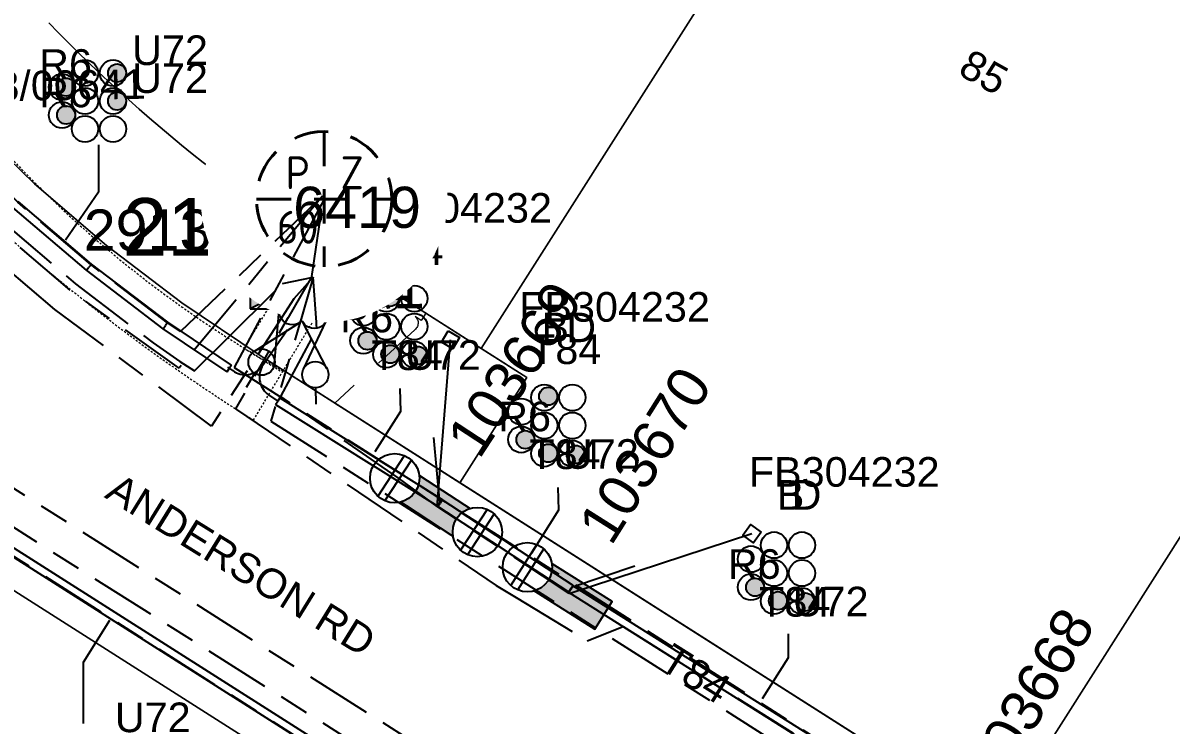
# Model space of a CAD drawing. Header units: metres. Extents: x 0 to 294317, y 0 to 6233398.
# Drawn here: x 293313.8 to 293383.6, y 6231729.7 to 6231772.4 of the extents above; entities that cross this region are included whole.
import ezdxf
from ezdxf.enums import TextEntityAlignment as Align

# ---------------------------------------------------------------- set-up
doc = ezdxf.new("R2010")
doc.units = ezdxf.units.M
for name, pattern in [('Cable Exist UG', [8.2, 4, -1.2, 1.8, -1.2]), ('Dash', [5, 3, -2]), ('HIDDEN', [0.375, 0.25, -0.125]), ('HIDDEN2', [0.1875, 0.125, -0.0625])]:
    doc.linetypes.add(name, pattern=pattern)
doc.layers.get('0').update_dxf_attribs({"color": 6})
for name, color, linetype in [('_User Miscellaneous2', 7, 'Continuous'), ('Duct_SP_EXT', 7, 'Continuous'), ('Equip_HV_EXT', 7, 'Continuous'), ('Equip_LV_EXT', 7, 'Continuous'), ('Equip_SL_EXT', 7, 'Continuous'), ('Mains_HV_EXT', 7, 'Continuous'), ('Mains_LV_EXT', 7, 'Continuous'), ('Mains_LV_SL_EXT', 7, 'Continuous'), ('Mains_SL_EXT', 7, 'Continuous'), ('Services_SP_EXT', 7, 'Continuous'), ('Sub_SP_EXT', 7, 'Continuous'), ('SupportsUG_SP_LV_EXT', 7, 'Continuous'), ('SupportsUG_SP_LV_SL_EXT', 7, 'Continuous'), ('Trench_SP_EXT', 7, 'Continuous')]:
    doc.layers.add(name, color=color, linetype=linetype)
for name, color, linetype, lineweight in [('Cadastre Easements_SP_EXT', 9, 'Continuous', 5), ('Cadastre Land Parcels_SP_EXT', 9, 'Continuous', 5), ('Cadastre Other Property_SP_EXT', 9, 'HIDDEN', 5), ('Cadastre Roads_SP_EXT', 9, 'Continuous', 5)]:
    doc.layers.add(name, color=color, linetype=linetype, lineweight=lineweight)
doc.styles.add('COLUMN_LABEL', font='arial.ttf')
doc.styles.add('iecARIAL', font='arial.ttf', dxfattribs={"height": 2})
doc.styles.add('IESYMBOL1', font='isocp.shx')
doc.styles.add('POLE_LABEL', font='arial.ttf')
doc.styles.add('SLCP_LABEL', font='arial.ttf', dxfattribs={"height": 3.5})
doc.styles.get("Standard").update_dxf_attribs({"font": 'arial.ttf'})
doc.styles.add('SWITCH_LABEL', font='arial.ttf', dxfattribs={"height": 2.5})

# ---------------------------------------------------------------- blocks, each defined once
blk = doc.blocks.new('SUB_PADMOUNT_EXT')
for points in [[(0, 0), (-3.84, 1.92), (-3.84, -1.92)], [(0, 0), (3.84, 1.92), (3.84, -1.92)]]:
    blk.add_hatch(color=256).paths.add_polyline_path(points)
for p, q in [((3.84, 1.92), (-3.84, -1.92)), ((-3.84, 1.92), (3.84, -1.92))]:
    blk.add_line(p, q)
blk.add_lwpolyline([(-3.84, -1.92), (3.84, -1.92), (3.84, 1.92), (-3.84, 1.92)], close=True)
for tag, height, flags, p in [('ASSET_NUM', 3.5, 8, (2, 2)), ('STREET_CODE', 0.2, 9, (1.5, 0)), ('OPERATING_VOLTAGE', 0.2, 9, (1.5, -0.6)), ('ORIENTATION', 0.2, 9, (1.5, -0.8)), ('CONSTRUCTED_VOLTAGE', 0.2, 9, (1.5, -0.2)), ('NO_PHASES', 0.2, 9, (1.5, -0.4)), ('OWNED_BY', 0.2, 9, (1.5, -1)), ('OPERATED_BY', 0.2, 9, (1.5, -1.2)), ('MAINTAINED_BY', 0.2, 9, (1.5, -1.4)), ('SECONDARY_VOLTAGE', 0.2, 9, (1.5, -1.6)), ('STATE', 0.2, 9, (1.5, -1.8)), ('PARENT', 0.2, 9, (1.5, -2)), ('SUBSTATION_TYPE', 0.2, 9, (1.5, -2.2)), ('USAGE', 0.2, 9, (1.5, -2.4)), ('LEGEND', 0.2, 9, (1.5, -2.6)), ('LOCATION', 0.2, 9, (1.5, -2.8)), ('STREETNAME', 0.2, 9, (1.5, -3)), ('SUBURB', 0.2, 9, (1.5, -3.2)), ('NOTES', 0.2, 9, (1.5, -3.4)), ('Z', 0.2, 1, (1.5, -3.6))]:
    blk.add_attdef(tag, text='', height=height, dxfattribs=dict(flags=flags)).set_placement(p, align=Align.MIDDLE_LEFT)
blk = doc.blocks.new('COLUMN_EXT')
blk.add_hatch(color=256).paths.add_polyline_path([(-1.485, 1.485), (-1.485, -1.485), (1.485, -1.485), (1.485, 1.485)])
blk.add_lwpolyline([(-1.485, -1.485), (1.485, -1.485), (1.485, 1.485), (-1.485, 1.485)], close=True)
for tag, height, style, flags, p in [('ASSET_NUM', 2.5, 'COLUMN_LABEL', 8, (2, 2)), ('STRUCTURE_PLANT_NUMBER', 0.2, 'POLE_LABEL', 9, (1.813, 0.031)), ('STREET_CODE', 0.2, 'COLUMN_LABEL', 9, (1.813, -0.2))]:
    blk.add_attdef(tag, text='', height=height, dxfattribs=dict(style=style, flags=flags)).set_placement(p, align=Align.MIDDLE_LEFT)
at = {"flags": 9}
for tag, p in [('OWNED_BY', (1.813, -0.6)), ('STATE', (1.813, -0.8)), ('COLUMN_TYPE', (1.813, -0.4)), ('USAGE', (1.813, -1)), ('LEGEND', (1.813, -1.2)), ('LOCATION', (1.813, -1.4)), ('STREETNAME', (1.813, -1.6)), ('SUBURB', (1.813, -1.8)), ('NOTES', (1.813, -2))]:
    blk.add_attdef(tag, text='', height=0.2, dxfattribs=at).set_placement(p, align=Align.MIDDLE_LEFT)
at = {"flags": 1}
blk.add_attdef('Z', (1.813, -2.351), '', height=0.2, dxfattribs=at)
blk = doc.blocks.new('PILLAR_EXT')
blk.add_hatch(color=256).paths.add_polyline_path([(-2.475, 0.99), (-2.475, -0.99), (2.475, -0.99), (2.475, 0.99)])
blk.add_lwpolyline([(-2.475, -0.99), (2.475, -0.99), (2.475, 0.99), (-2.475, 0.99)], close=True)
at = {"style": 'iecARIAL', "flags": 8}
blk.add_attdef('ASSET_NUM', (1.5, 3.5), '', height=2.5, dxfattribs=at)
for tag, p, flags in [('OWNED_BY', (0, -0.2), 9), ('STATE', (0, -0.4), 9), ('SUPPORT_TYPE', (0, -0.6), 9), ('USAGE', (0, -0.8), 9), ('LEGEND', (0, -1), 9), ('LOCATION', (0, -1.2), 9), ('NOTES', (0, -1.4), 9), ('STREETNAME', (0, -1.8), 9), ('SUBURB', (0, -2), 1), ('PARENT', (0, -1.6), 9)]:
    blk.add_attdef(tag, p, '', height=0.2, dxfattribs=dict(flags=flags))
blk = doc.blocks.new('DUCT_EXT')
blk.add_circle((0, 0.8), 0.8)
at = {"flags": 1}
blk.add_attdef('Z', (0, 0), '', height=0.2, dxfattribs=at)
at = {"flags": 9}
for tag, p in [('DUCT_CODE', (0, 0)), ('XSECT_TYPE', (0, -0.2)), ('STATE', (0, -0.6)), ('FB_REFERENCE', (0, -0.4)), ('NOTES', (0, -0.8))]:
    blk.add_attdef(tag, text='', height=0.2, dxfattribs=at).set_placement(p, align=Align.MIDDLE_LEFT)
blk = doc.blocks.new('CCP_EXT')
at = {"flags": 9}
for tag, p in [('USAGE', (0, -1.2)), ('LEGEND', (0, -1.4)), ('STATE', (0, -1.8)), ('LIFE_SUPPORT', (0, -1.6)), ('NOTES', (0, -2))]:
    blk.add_attdef(tag, text='', height=0.2, dxfattribs=at).set_placement(p, align=Align.MIDDLE_LEFT)
blk.add_wipeout([(0, 0.566), (0.566, 0), (0, -0.566), (-0.566, 0)])
blk.add_lwpolyline([(-0.566, 0), (0, 0.566), (0.566, 0), (0, -0.566), (-0.566, 0)])
at = {"flags": 1}
blk.add_attdef('Z', (0, 0), '', height=0.2, dxfattribs=at)
at = {"flags": 9}
for tag, p in [('CCP_TYPE', (0, 0)), ('OPERATING_VOLTAGE', (0, -0.6)), ('ORIENTATION', (0, -0.8)), ('CONSTRUCTED_VOLTAGE', (0, -0.2)), ('NO_PHASES', (0, -0.4)), ('OWNED_BY', (0, -1))]:
    blk.add_attdef(tag, text='', height=0.2, dxfattribs=at).set_placement(p, align=Align.MIDDLE_LEFT)
blk = doc.blocks.new('LV_UG_DFUSE_CLOSED_EXT')
for points in [[(5.04, 0.726), (2.156, -0.717)], [(5.049, -0.707), (2.156, 0.717)], [(1, 0), (0, 0)], [(6.2, 0.013), (7.2, 0.013)]]:
    blk.add_lwpolyline(points)
for centre in [(1.8, 0), (5.4, 0.011)]:
    blk.add_circle(centre, 0.8)
at = {"flags": 9}
for tag, p in [('ACTUAL_STATUS', (0, 0)), ('OPERATING_VOLTAGE', (0, -0.6)), ('ORIENTATION', (0, -0.8)), ('CONSTRUCTED_VOLTAGE', (0, -0.2)), ('NO_PHASES', (0, -0.4)), ('STATE', (0, -1)), ('SWITCH_TYPE', (0, -1.2)), ('USAGE', (0, -1.4)), ('NOTES', (0, -1.6))]:
    blk.add_attdef(tag, text='', height=0.2, dxfattribs=at).set_placement(p, align=Align.MIDDLE_LEFT)
at = {"flags": 1}
blk.add_attdef('Z', (0, 0), '', height=0.2, dxfattribs=at)
blk = doc.blocks.new('LV_UG_LINKS_CLOSED_EXT')
blk.add_wipeout([(-1.056, 1.057), (-1.18, 0.916), (-1.286, 0.761), (-1.371, 0.594), (-1.435, 0.417), (-1.476, 0.234), (-1.493, 0.047), (-1.487, -0.14), (-1.458, -0.326), (-1.406, -0.506), (-1.331, -0.678), (-1.236, -0.839), (-1.121, -0.988), (-0.988, -1.12), (-0.84, -1.235), (-0.679, -1.331), (-0.506, -1.406), (-0.326, -1.458), (-0.141, -1.487), (0.047, -1.493), (0.233, -1.476), (0.416, -1.435), (0.593, -1.371), (0.76, -1.286), (0.915, -1.181), (1.056, -1.057), (1.18, -0.916), (1.286, -0.761), (1.371, -0.594), (1.435, -0.417), (1.476, -0.234), (1.493, -0.047), (1.487, 0.14), (1.458, 0.326), (1.406, 0.506), (1.331, 0.678), (1.236, 0.839), (1.121, 0.988), (0.988, 1.12), (0.84, 1.235), (0.679, 1.331), (0.506, 1.406), (0.326, 1.458), (0.141, 1.487), (-0.047, 1.493), (-0.233, 1.476), (-0.416, 1.435), (-0.593, 1.371), (-0.76, 1.286), (-0.915, 1.181)])
for p, q in [((-0.25, -1.479), (-0.25, 1.479)), ((0.25, -1.479), (0.25, 1.479))]:
    blk.add_line(p, q)
blk.add_circle((0, 0), 1.5)
at = {"flags": 9}
for tag, p in [('ACTUAL_STATUS', (0, 0)), ('OPERATING_VOLTAGE', (0, -0.6)), ('ORIENTATION', (0, -0.8)), ('CONSTRUCTED_VOLTAGE', (0, -0.2)), ('NO_PHASES', (0, -0.4)), ('STATE', (0, -1)), ('SWITCH_TYPE', (0, -1.2)), ('USAGE', (0, -1.4)), ('NOTES', (0, -1.6))]:
    blk.add_attdef(tag, text='', height=0.2, dxfattribs=at).set_placement(p, align=Align.MIDDLE_LEFT)
at = {"flags": 1}
blk.add_attdef('Z', (0, 0), '', height=0.2, dxfattribs=at)
blk = doc.blocks.new('SWG_HOLEC_SU_EXT')
blk.add_line((1.8, -2), (5.8, -2))
for points in [[(1.8, -0.8, 1), (1.8, 0.8, 1)], [(5.8, -0.8, 1), (5.8, 0.8, 1)]]:
    blk.add_lwpolyline(points, format="xyb", close=True)
for points in [[(1, 0), (0, 0)], [(6.6, 0), (7.6, 0)]]:
    blk.add_lwpolyline(points)
at = {"style": 'SWITCH_LABEL', "flags": 8}
blk.add_attdef('ASSET_NUM', text='', height=2.5, rotation=179.95437, dxfattribs=at).set_placement((-2.4, 0), align=Align.MIDDLE_LEFT)
at = {"flags": 1}
blk.add_attdef('Z', (0, 0), '', height=0.2, dxfattribs=at)
at = {"flags": 9}
for tag, p in [('ACTUAL_STATUS', (0, -0.4)), ('CONSTRUCTED_VOLTAGE', (0, -0.6)), ('NO_PHASES', (0, -0.8)), ('OPERATING_VOLTAGE', (0, -1)), ('ORIENTATION', (0, -1.2)), ('OWNED_BY', (0, -1.4)), ('STATE', (0, -1.8)), ('SWITCH_TYPE', (0, -2)), ('PARENT', (0, -1.6)), ('STREETNAME', (0, -2.6)), ('SUBURB', (0, -2.8)), ('USAGE', (0, -2.2)), ('LOCATION', (0, -2.4)), ('NOTES', (0, -3))]:
    blk.add_attdef(tag, text='', height=0.2, dxfattribs=at).set_placement(p, align=Align.MIDDLE_LEFT)
at = {"style": 'SWITCH_LABEL', "flags": 9}
blk.add_attdef('STREET_CODE', text='', height=0.2, dxfattribs=at).set_placement((0, -0.2), align=Align.MIDDLE_LEFT)
blk = doc.blocks.new('CABLE_LARGE_EXT')
h = blk.add_hatch(color=256)
edge = h.paths.add_edge_path()
edge.add_arc((0, 0.55), 0.55, 0, 360)
blk.add_circle((0, 0.55), 0.55)
at = {"flags": 1}
blk.add_attdef('Z', (0, 0), '', height=0.2, dxfattribs=at)
at = {"flags": 9}
for tag, p in [('COND_CODE', (0, 0)), ('XSECT_SIZE', (0, -0.6)), ('STATE', (0, -0.4)), ('FB_REFERENCE', (0, -0.2)), ('NOTES', (0, -0.8))]:
    blk.add_attdef(tag, text='', height=0.2, dxfattribs=at).set_placement(p, align=Align.MIDDLE_LEFT)
blk = doc.blocks.new('SLCP_ZELL_EXT')
blk.add_wipeout([(-0.236, 7.5), (-0.706, 7.47), (-1.174, 7.411), (-1.637, 7.323), (-2.093, 7.206), (-2.542, 7.06), (-2.98, 6.887), (-3.407, 6.686), (-3.82, 6.459), (-4.218, 6.206), (-4.599, 5.929), (-4.962, 5.629), (-5.306, 5.306), (-5.629, 4.962), (-5.929, 4.599), (-6.206, 4.218), (-6.459, 3.82), (-6.686, 3.407), (-6.887, 2.98), (-7.06, 2.542), (-7.206, 2.093), (-7.323, 1.637), (-7.411, 1.174), (-7.47, 0.706), (-7.5, 0.236), (-7.5, -0.236), (-7.47, -0.706), (-7.411, -1.174), (-7.323, -1.637), (-7.206, -2.093), (-7.06, -2.542), (-6.887, -2.98), (-6.686, -3.407), (-6.459, -3.82), (-6.206, -4.218), (-5.929, -4.599), (-5.629, -4.962), (-5.306, -5.306), (-4.962, -5.629), (-4.599, -5.929), (-4.218, -6.206), (-3.82, -6.459), (-3.407, -6.686), (-2.98, -6.887), (-2.542, -7.06), (-2.093, -7.206), (-1.637, -7.323), (-1.174, -7.411), (-0.706, -7.47), (-0.236, -7.5), (0.236, -7.5), (0.706, -7.47), (1.174, -7.411), (1.637, -7.323), (2.093, -7.206), (2.542, -7.06), (2.98, -6.887), (3.407, -6.686), (3.82, -6.459), (4.218, -6.206), (4.599, -5.929), (4.962, -5.629), (5.306, -5.306), (5.629, -4.962), (5.929, -4.599), (6.206, -4.218), (6.459, -3.82), (6.686, -3.407), (6.887, -2.98), (7.06, -2.542), (7.206, -2.093), (7.323, -1.637), (7.411, -1.174), (7.47, -0.706), (7.5, -0.236), (7.5, 0.236), (7.47, 0.706), (7.411, 1.174), (7.323, 1.637), (7.206, 2.093), (7.06, 2.542), (6.887, 2.98), (6.686, 3.407), (6.459, 3.82), (6.206, 4.218), (5.929, 4.599), (5.629, 4.962), (5.306, 5.306), (4.962, 5.629), (4.599, 5.929), (4.218, 6.206), (3.82, 6.459), (3.407, 6.686), (2.98, 6.887), (2.542, 7.06), (2.093, 7.206), (1.637, 7.323), (1.174, 7.411), (0.706, 7.47), (0.236, 7.5)])
at = {"linetype": 'Dash', "lineweight": 40, "ltscale": 0.7}
for p, q in [((0, 4.109), (0, -4.109)), ((-4.109, 0), (4.109, 0))]:
    blk.add_line(p, q, dxfattribs=at)
blk.add_circle((0, 0), 4.109, dxfattribs=at)
at = {"lineweight": 40, "style": 'IESYMBOL1'}
for s, p in [('P', (-1.604, 0)), ('Z', (1.702, 0)), ('60', (-1.612, -3.312))]:
    blk.add_text(s, height=2, dxfattribs=at).set_placement(p, align=Align.BOTTOM_CENTER)
at = {"style": 'SLCP_LABEL'}
for tag, height, flags, p in [('ASSET_NUM', 2.5, 8, (2, 2)), ('STREET_CODE', 0.2, 9, (0, -0.2))]:
    blk.add_attdef(tag, text='', height=height, dxfattribs=dict(at, flags=flags)).set_placement(p, align=Align.MIDDLE_LEFT)
at = {"flags": 1}
blk.add_attdef('Z', (0, 0), '', height=0.2, dxfattribs=at)
at = {"flags": 9}
for tag, p in [('CONSTRUCTED_VOLTAGE', (0, -0.4)), ('CONTROL_TYPE', (0, -0.6)), ('NO_PHASES', (0, -0.8)), ('OPERATING_VOLTAGE', (0, -1)), ('ORIENTATION', (0, -1.2)), ('OWNED_BY', (0, -1.4)), ('STATE', (0, -2)), ('USAGE', (0, -1.6)), ('LOCATION', (0, -1.8)), ('NOTES', (0, -2.2))]:
    blk.add_attdef(tag, text='', height=0.2, dxfattribs=at).set_placement(p, align=Align.MIDDLE_LEFT)

msp = doc.modelspace()

# ---------------------------------------------------------------- linework, layer by layer
at = {"layer": 'Cadastre Land Parcels_SP_EXT', "linetype": 'Continuous'}
for points in [[(293315.337, 6231772.423), (293315.925, 6231771.82), (293316.519, 6231771.221), (293317.117, 6231770.627), (293317.722, 6231770.039), (293318.331, 6231769.456), (293318.946, 6231768.88), (293319.567, 6231768.309), (293320.192, 6231767.742), (293320.823, 6231767.183), (293321.458, 6231766.628), (293322.099, 6231766.08), (293322.744, 6231765.538), (293323.395, 6231765.002), (293324.05, 6231764.471), (293324.71, 6231763.946), (293325.376, 6231763.428), (293326.045, 6231762.915), (293326.72, 6231762.409), (293327.398, 6231761.909), (293328.082, 6231761.415), (293328.77, 6231760.928), (293329.462, 6231760.446), (293330.159, 6231759.971), (293330.86, 6231759.502), (293331.565, 6231759.04), (293332.275, 6231758.584), (293338.255, 6231754.779), (293341.63, 6231752.632), (293382.64, 6231817.098)], [(293309.652, 6231767.299), (293314.454, 6231762.643), (293318.83, 6231758.901), (293323.414, 6231755.416), (293328.184, 6231752.204), (293340.332, 6231744.475), (293344.398, 6231750.871), (293332.275, 6231758.584), (293331.565, 6231759.04), (293330.86, 6231759.502), (293330.159, 6231759.971), (293329.462, 6231760.446), (293328.77, 6231760.928), (293328.082, 6231761.415), (293327.398, 6231761.909), (293326.72, 6231762.409), (293326.045, 6231762.915), (293325.376, 6231763.428), (293324.71, 6231763.946), (293324.05, 6231764.471), (293323.395, 6231765.002), (293322.744, 6231765.538), (293322.099, 6231766.08), (293321.458, 6231766.628), (293320.823, 6231767.183), (293320.192, 6231767.742), (293319.567, 6231768.309), (293318.946, 6231768.88), (293318.331, 6231769.456), (293317.722, 6231770.039), (293317.117, 6231770.627), (293316.519, 6231771.221), (293315.925, 6231771.82), (293315.337, 6231772.423)], [(293344.632, 6231658.824), (293371.873, 6231700.603), (293304.712, 6231743.32)]]:
    msp.add_lwpolyline(points, dxfattribs=at)
for points in [[(293412.073, 6231785.113), (293399.684, 6231811.441), (293382.64, 6231817.098), (293341.63, 6231752.632), (293344.398, 6231750.871), (293340.332, 6231744.475), (293373.004, 6231723.688), (293412.073, 6231785.113)], [(293432.485, 6231741.735), (293412.073, 6231785.113), (293373.004, 6231723.688), (293407.177, 6231701.946), (293432.485, 6231741.735)]]:
    msp.add_lwpolyline(points, close=True, dxfattribs=at)
at = {"layer": 'Cadastre Other Property_SP_EXT', "linetype": 'HIDDEN2'}
msp.add_lwpolyline([(293306.213, 6231770.969), (293303.83, 6231768.394), (293303.83, 6231768.394, 0.070088), (293327.772, 6231748.282), (293327.772, 6231748.282), (293329.572, 6231751.264), (293329.572, 6231751.264, -0.083282), (293311.684, 6231765.677), (293311.684, 6231765.677), (293306.213, 6231770.969)], format="xyb", close=True, dxfattribs=at)
msp.add_lwpolyline([(293327.202, 6231752.658), (293329.529, 6231751.193), (293332.422, 6231755.984), (293330.068, 6231757.408), (293327.202, 6231752.658)], close=True, dxfattribs=at)
at = {"layer": 'Duct_SP_EXT'}
for p, q in [((293317.913, 6231757.764), (293313.47, 6231761.563)), ((293317.611, 6231757.39), (293313.147, 6231761.208)), ((293317.611, 6231757.39), (293317.762, 6231757.577)), ((293322.284, 6231753.838), (293317.611, 6231757.39)), ((293317.913, 6231757.764), (293317.762, 6231757.577)), ((293322.564, 6231754.228), (293317.913, 6231757.764)), ((293322.284, 6231753.838), (293322.424, 6231754.033)), ((293326.17, 6231751.221), (293322.284, 6231753.838)), ((293322.564, 6231754.228), (293322.424, 6231754.033)), ((293326.438, 6231751.619), (293322.564, 6231754.228)), ((293326.438, 6231751.619), (293326.304, 6231751.42)), ((293326.17, 6231751.221), (293326.304, 6231751.42)), ((293329.121, 6231749.23), (293329.248, 6231749.433)), ((293329.376, 6231749.637), (293329.248, 6231749.433)), ((293346.949, 6231737.799), (293347.077, 6231738.002)), ((293370.077, 6231723.257), (293346.949, 6231737.799)), ((293346.95, 6231737.82), (293347.081, 6231738.021)), ((293347.205, 6231738.205), (293347.077, 6231738.002)), ((293347.212, 6231738.222), (293347.081, 6231738.021)), ((293370.332, 6231723.663), (293347.205, 6231738.205))]:
    msp.add_line(p, q, dxfattribs=at)
for points in [[(293318.343, 6231765.012), (293318.343, 6231762.131), (293316.348, 6231759.213)], [(293317.435, 6231729.833), (293317.435, 6231733.562), (293319.033, 6231736.129)], [(293360.284, 6231735.293), (293360.284, 6231733.831), (293358.7, 6231731.338)]]:
    msp.add_lwpolyline(points, dxfattribs=at)
at = {"layer": 'Trench_SP_EXT', "linetype": 'Cable Exist UG'}
for points in [[(293329.85, 6231753.762), (293328.283, 6231751.527), (293328.283, 6231751.527, 0.366089), (293328.685, 6231749.817), (293328.685, 6231749.817), (293329.248, 6231749.433)], [(293328.569, 6231751.935), (293328.283, 6231751.527), (293328.283, 6231751.527, -0.403425), (293326.517, 6231751.294), (293326.517, 6231751.294), (293326.214, 6231751.501)]]:
    msp.add_lwpolyline(points, format="xyb", dxfattribs=at)
for points in [[(293339.116, 6231743.247), (293338.673, 6231747.924)], [(293347.18, 6231738.141), (293351.585, 6231739.634)]]:
    msp.add_lwpolyline(points, dxfattribs=at)

# ---------------------------------------------------------------- block references
at = {"layer": 'Duct_SP_EXT', "rotation": 90}
for name, p in [('DUCT_EXT', (293318.331, 6231769.378)), ('DUCT_EXT', (293320.031, 6231769.378)), ('CABLE_LARGE_EXT', (293320.031, 6231769.378)), ('DUCT_EXT', (293316.931, 6231768.528)), ('CABLE_LARGE_EXT', (293316.93, 6231768.525)), ('DUCT_EXT', (293318.331, 6231767.678)), ('DUCT_EXT', (293320.031, 6231767.678)), ('DUCT_EXT', (293316.931, 6231766.828)), ('CABLE_LARGE_EXT', (293320.031, 6231767.678)), ('CABLE_LARGE_EXT', (293316.931, 6231766.828)), ('DUCT_EXT', (293318.331, 6231765.978)), ('DUCT_EXT', (293320.031, 6231765.978)), ('DUCT_EXT', (293336.657, 6231755.668)), ('DUCT_EXT', (293338.357, 6231755.668)), ('DUCT_EXT', (293335.257, 6231754.818)), ('DUCT_EXT', (293336.657, 6231753.968)), ('DUCT_EXT', (293338.357, 6231753.968)), ('DUCT_EXT', (293335.257, 6231753.118)), ('CABLE_LARGE_EXT', (293335.257, 6231753.108)), ('DUCT_EXT', (293336.657, 6231752.268)), ('DUCT_EXT', (293338.357, 6231752.268)), ('CABLE_LARGE_EXT', (293338.319, 6231752.211)), ('DUCT_EXT', (293346.26, 6231749.652)), ('DUCT_EXT', (293347.96, 6231749.652)), ('DUCT_EXT', (293344.86, 6231748.802)), ('DUCT_EXT', (293346.26, 6231747.952)), ('DUCT_EXT', (293347.96, 6231747.952)), ('DUCT_EXT', (293344.86, 6231747.102)), ('CABLE_LARGE_EXT', (293344.86, 6231747.092)), ('DUCT_EXT', (293346.26, 6231746.252)), ('DUCT_EXT', (293347.96, 6231746.252)), ('CABLE_LARGE_EXT', (293347.922, 6231746.194)), ('DUCT_EXT', (293360.23, 6231740.683)), ('DUCT_EXT', (293361.93, 6231740.683)), ('DUCT_EXT', (293358.83, 6231739.833)), ('DUCT_EXT', (293360.23, 6231738.983)), ('DUCT_EXT', (293361.93, 6231738.983)), ('DUCT_EXT', (293358.83, 6231738.133)), ('CABLE_LARGE_EXT', (293358.83, 6231738.124)), ('DUCT_EXT', (293360.23, 6231737.283)), ('DUCT_EXT', (293361.93, 6231737.283)), ('CABLE_LARGE_EXT', (293361.892, 6231737.226))]:
    msp.add_blockref(name, p, dxfattribs=at)
at = {"layer": 'Duct_SP_EXT'}
for p in [(293336.093, 6231755.198), (293336.093, 6231751.741), (293345.696, 6231749.182), (293345.696, 6231745.724), (293359.665, 6231736.756)]:
    msp.add_blockref('CABLE_LARGE_EXT', p, dxfattribs=at)
at = {"layer": 'Equip_HV_EXT'}
ref = msp.add_blockref('SWG_HOLEC_SU_EXT', (293329.559, 6231756.587), dxfattribs=dict(at, rotation=44.23610155919184))
ref.add_attrib('ASSET_NUM', '29131', dxfattribs={"layer": '0', "height": 2.5, "style": 'SWITCH_LABEL'}).set_placement((293327.16, 6231757.837), align=Align.BOTTOM_RIGHT)
ref = msp.add_blockref('SWG_HOLEC_SU_EXT', (293330.112, 6231755.576), dxfattribs=dict(at, rotation=58.30160557626957))
ref.add_attrib('ASSET_NUM', '29132', dxfattribs={"layer": '0', "height": 2.5, "style": 'SWITCH_LABEL'}).set_placement((293327.713, 6231756.826), align=Align.MIDDLE_LEFT)
ref = msp.add_blockref('SWG_HOLEC_SU_EXT', (293330.887, 6231755.069), dxfattribs=dict(at, rotation=72.57912272254666))
ref.add_attrib('ASSET_NUM', '29281', dxfattribs={"layer": '0', "height": 2.5, "rotation": 0.06015, "style": 'SWITCH_LABEL'}).set_placement((293328.488, 6231756.319), align=Align.MIDDLE_LEFT)
at = {"layer": 'Equip_LV_EXT'}
for p, rotation in [((293330.972, 6231757.508), 129.966182685321), ((293331.082, 6231756.414), 238.4132308244196), ((293331.444, 6231756.445), 270.842344577688)]:
    msp.add_blockref('LV_UG_DFUSE_CLOSED_EXT', p, dxfattribs=dict(at, rotation=rotation))
at = {"layer": 'Sub_SP_EXT'}
ref = msp.add_blockref('SUB_PADMOUNT_EXT', (293331.406, 6231756.976), dxfattribs=at)
ref.add_attrib('ASSET_NUM', '21338', dxfattribs={"layer": '0', "height": 3.5}).set_placement((293333.406, 6231757.226), align=Align.BOTTOM_RIGHT)
at = {"layer": 'SupportsUG_SP_LV_EXT'}
ref = msp.add_blockref('PILLAR_EXT', (293338.953, 6231743.026), dxfattribs=dict(at, rotation=326.7935464614471))
ref.add_attrib('ASSET_NUM', '103669', dxfattribs={"layer": '0', "height": 2.5, "rotation": 56.79355, "style": 'iecARIAL'}).set_placement((293340.453, 6231746.526), align=Align.MIDDLE_LEFT)
ref = msp.add_blockref('PILLAR_EXT', (293346.965, 6231737.741), dxfattribs=dict(at, rotation=327.7533637369925))
ref.add_attrib('ASSET_NUM', '103670', dxfattribs={"layer": '0', "height": 2.5, "rotation": 57.75336, "style": 'iecARIAL'}).set_placement((293348.465, 6231741.241), align=Align.MIDDLE_LEFT)
ref = msp.add_blockref('PILLAR_EXT', (293370.54, 6231722.933), dxfattribs=dict(at, rotation=326.0985702275806))
ref.add_attrib('ASSET_NUM', '103668', dxfattribs={"layer": '0', "height": 2.5, "rotation": 59.557, "style": 'iecARIAL'}).set_placement((293372.04, 6231726.433), align=Align.MIDDLE_LEFT)
at = {"layer": 'SupportsUG_SP_LV_SL_EXT'}
ref = msp.add_blockref('COLUMN_EXT', (293302.248, 6231772.852), dxfattribs=dict(at, rotation=309.0016552336617))
ref.add_attrib('ASSET_NUM', '260942', dxfattribs={"layer": '0', "height": 2.5, "rotation": 40.156, "style": 'COLUMN_LABEL'}).set_placement((293304.248, 6231773.602), align=Align.TOP_LEFT)

# ---------------------------------------------------------------- texts
at = {"layer": '_User Miscellaneous2'}
for s, p in [('U72', (293320.39, 6231769.865)), ('R6', (293314.737, 6231769.027)), ('U72', (293320.39, 6231768.168)), ('R6', (293314.737, 6231767.297)), ('FB304232', (293334.325, 6231760.283)), ('B', (293335.683, 6231759.035)), ('D', (293337.191, 6231759.035)), ('T84', (293334.991, 6231757.705)), ('FB304232', (293343.929, 6231754.266)), ('R6', (293333.049, 6231753.619)), ('B', (293345.287, 6231753.018)), ('D', (293346.795, 6231753.018)), ('T84', (293344.595, 6231751.689)), ('R6', (293342.653, 6231747.602)), ('T84', (293344.556, 6231745.306)), ('U72', (293346.596, 6231745.323)), ('FB304232', (293357.898, 6231744.234)), ('B', (293359.598, 6231742.834)), ('D', (293360.498, 6231742.834)), ('T84', (293358.526, 6231736.338)), ('U72', (293360.565, 6231736.355)), ('U72', (293319.341, 6231729.316))]:
    msp.add_text(s, height=1.8, dxfattribs=at).set_placement(p)
at = {"layer": 'Cadastre Land Parcels_SP_EXT'}
msp.add_text('85', height=1.8, rotation=330.94189, dxfattribs=at).set_placement((293370.537, 6231769.331))
at = {"layer": 'Cadastre Other Property_SP_EXT'}
msp.add_text('98/00641', height=1.8, rotation=0.8773, dxfattribs=at).set_placement((293310.752, 6231767.657))
msp.add_text('98/00641', height=1.8, rotation=0.8773, dxfattribs=at).set_placement((293310.752, 6231767.657))
at = {"layer": 'Cadastre Roads_SP_EXT'}
msp.add_text('ANDERSON RD', height=1.8, rotation=328.23426, dxfattribs=at).set_placement((293318.65, 6231743.613))
at = {"layer": 'Mains_LV_EXT'}
msp.add_text('T84', height=1.8, rotation=327.80618, dxfattribs=at).set_placement((293352.356, 6231733.254))

# ---------------------------------------------------------------- next in the draw order: block references
at = {"layer": 'Services_SP_EXT'}
for p, rotation in [((293339.755, 6231753.162), 284.7935462386799), ((293358.089, 6231741.381), 189.7533636344271)]:
    msp.add_blockref('CCP_EXT', p, dxfattribs=dict(at, rotation=rotation))

# ---------------------------------------------------------------- next in the draw order: linework, layer by layer
at = {"layer": 'Cadastre Roads_SP_EXT', "linetype": 'Continuous'}
for points in [[(293424.805, 6231690.73), (293328.184, 6231752.204), (293323.414, 6231755.416), (293318.83, 6231758.901), (293314.454, 6231762.643), (293309.652, 6231767.299)], [(293304.712, 6231743.32), (293371.873, 6231700.603), (293414.539, 6231673.465)]]:
    msp.add_lwpolyline(points, dxfattribs=at)
at = {"layer": 'Services_SP_EXT'}
msp.add_lwpolyline([(293346.965, 6231737.741), (293358.089, 6231741.381)], dxfattribs=at)

# ---------------------------------------------------------------- next in the draw order: texts
at = {"layer": '_User Miscellaneous2'}
for s, p in [('T84', (293334.953, 6231751.323)), ('U72', (293336.992, 6231751.34)), ('R6', (293356.622, 6231738.634))]:
    msp.add_text(s, height=1.8, dxfattribs=at).set_placement(p)

# ---------------------------------------------------------------- next in the draw order: block references
at = {"layer": 'Equip_LV_EXT'}
for p, rotation in [((293336.36, 6231744.752), 326.9451511574417), ((293344.428, 6231739.342), 327.7533637369925)]:
    msp.add_blockref('LV_UG_LINKS_CLOSED_EXT', p, dxfattribs=dict(at, rotation=rotation))
at = {"layer": 'Equip_SL_EXT'}
ref = msp.add_blockref('SLCP_ZELL_EXT', (293332.073, 6231761.717), dxfattribs=at)
ref.add_attrib('ASSET_NUM', '6419', dxfattribs={"layer": '0', "height": 2.5, "style": 'SLCP_LABEL'}).set_placement((293334.073, 6231762.467), align=Align.TOP_CENTER)

# ---------------------------------------------------------------- next in the draw order: linework, layer by layer
at = {"layer": 'Cadastre Easements_SP_EXT', "linetype": 'Dash'}
msp.add_lwpolyline([(293338.255, 6231754.779), (293337.976, 6231754.339), (293337.597, 6231754.58), (293337.642, 6231754.54), (293337.683, 6231754.494), (293337.717, 6231754.443), (293337.746, 6231754.388), (293337.767, 6231754.331), (293337.781, 6231754.271), (293337.787, 6231754.21), (293337.786, 6231754.147), (293337.778, 6231754.086), (293337.761, 6231754.026), (293337.739, 6231753.968), (293337.709, 6231753.914), (293337.673, 6231753.864), (293337.632, 6231753.818), (293337.584, 6231753.779), (293332.718, 6231749.319), (293340.332, 6231744.475), (293344.398, 6231750.871), (293341.63, 6231752.632), (293338.255, 6231754.779)], close=True, dxfattribs=at)
at = {"layer": 'Duct_SP_EXT'}
for points in [[(293336.673, 6231750.202), (293336.711, 6231748.816), (293335.146, 6231746.36)], [(293346.276, 6231744.186), (293346.314, 6231742.799), (293344.674, 6231740.192)]]:
    msp.add_lwpolyline(points, dxfattribs=at)
at = {"layer": 'Mains_HV_EXT', "linetype": 'Cable Exist UG'}
for points in [[(293300.726, 6231773.032), (293302.037, 6231771.471), (293302.037, 6231771.471), (293302.937, 6231770.403), (293305.485, 6231767.378), (293307.507, 6231765.2), (293312.433, 6231760.424), (293316.946, 6231756.565), (293321.667, 6231752.976), (293323.302, 6231751.842), (293324.181, 6231751.283), (293326.207, 6231753.283), (293329.535, 6231756.586), (293331.406, 6231756.976)], [(293331.406, 6231756.976), (293330.224, 6231755.645), (293325.22, 6231747.914), (293325.22, 6231747.914), (293315.69, 6231755.008), (293311.086, 6231758.944), (293306.077, 6231763.801), (293303.987, 6231766.052), (293301.407, 6231769.115), (293299.281, 6231771.639), (293285.406, 6231754.974)]]:
    msp.add_lwpolyline(points, dxfattribs=at)
at = {"layer": 'Mains_LV_EXT', "linetype": 'Cable Exist UG'}
msp.add_lwpolyline([(293338.953, 6231743.026), (293336.575, 6231744.765), (293336.575, 6231744.765), (293329.434, 6231749.71), (293331.628, 6231753.832), (293331.406, 6231756.976)], dxfattribs=at)
at = {"layer": 'Mains_LV_SL_EXT', "linetype": 'Cable Exist UG'}
msp.add_lwpolyline([(293331.318, 6231757.02), (293331.995, 6231761.622)], dxfattribs=at)
at = {"layer": 'Mains_SL_EXT', "linetype": 'Cable Exist UG'}
for points in [[(293331.962, 6231761.893), (293323.25, 6231751.436), (293323.25, 6231751.436), (293316.632, 6231756.176), (293312.096, 6231760.054), (293307.15, 6231764.85), (293305.111, 6231767.047), (293302.554, 6231770.081), (293300.428, 6231772.605)], [(293331.962, 6231761.893), (293323.334, 6231753.661), (293323.334, 6231753.661), (293322.54, 6231754.196), (293317.888, 6231757.733), (293313.443, 6231761.533), (293308.58, 6231766.25), (293306.609, 6231768.372), (293304.084, 6231771.37), (293303.663, 6231771.869), (293302.248, 6231772.852)]]:
    msp.add_lwpolyline(points, dxfattribs=at)

# ---------------------------------------------------------------- next in the draw order: block references
at = {"layer": 'Equip_LV_EXT', "rotation": 146.9451511574412}
msp.add_blockref('LV_UG_LINKS_CLOSED_EXT', (293341.389, 6231741.479), dxfattribs=at)

# ---------------------------------------------------------------- next in the draw order: linework, layer by layer
at = {"layer": 'Duct_SP_EXT'}
for p, q in [((293329.376, 6231749.637), (293339.243, 6231743.45)), ((293329.121, 6231749.23), (293338.988, 6231743.043)), ((293347.853, 6231718.516), (293305.478, 6231745.4)), ((293347.596, 6231718.111), (293305.225, 6231744.992)), ((293338.985, 6231743.025), (293339.117, 6231743.226)), ((293338.988, 6231743.043), (293339.116, 6231743.247)), ((293339.243, 6231743.45), (293339.116, 6231743.247)), ((293339.248, 6231743.427), (293339.117, 6231743.226)), ((293347.212, 6231738.222), (293339.248, 6231743.427)), ((293346.95, 6231737.82), (293338.985, 6231743.025))]:
    msp.add_line(p, q, dxfattribs=at)
at = {"layer": 'Mains_HV_EXT', "linetype": 'Cable Exist UG'}
for points in [[(293331.406, 6231756.976), (293328.835, 6231748.213), (293328.835, 6231748.213), (293423.195, 6231688.199), (293424.506, 6231687.34), (293417.342, 6231675.093), (293421.3, 6231656.426), (293382.298, 6231597.501), (293375.558, 6231598.549), (293373.593, 6231598.375)], [(293345.673, 6231713.531), (293344.107, 6231714.599), (293348.494, 6231721.733), (293348.494, 6231721.733), (293312.378, 6231744.647), (293308.573, 6231747.061), (293308.573, 6231747.061), (293307.092, 6231748), (293304.978, 6231749.245), (293303.156, 6231750.213), (293301.444, 6231751.036), (293299.268, 6231751.945), (293297.047, 6231752.737), (293294.782, 6231753.383), (293293.049, 6231753.835), (293291.141, 6231754.225), (293285.406, 6231754.974)], [(293349.257, 6231718.951), (293305.459, 6231746.652), (293305.459, 6231746.652), (293303.953, 6231747.526), (293303.953, 6231747.526), (293302.655, 6231748.235), (293301.194, 6231748.937), (293299.47, 6231749.693), (293297.887, 6231750.314), (293296.424, 6231750.836), (293294.268, 6231751.481), (293292.806, 6231751.836), (293290.666, 6231752.395), (293290.666, 6231752.395), (293287.711, 6231752.718), (293287.711, 6231752.718), (293285.427, 6231753.125)]]:
    msp.add_lwpolyline(points, dxfattribs=at)
at = {"layer": 'Mains_LV_EXT', "linetype": 'Cable Exist UG'}
for points in [[(293331.318, 6231757.02), (293326.69, 6231748.967), (293326.69, 6231748.967), (293342.534, 6231738.221), (293343.746, 6231737.506), (293343.746, 6231737.506), (293348.064, 6231734.874), (293350.257, 6231735.742), (293350.257, 6231735.742), (293367.556, 6231724.879), (293370.54, 6231722.933)], [(293346.965, 6231737.741), (293338.953, 6231743.027)]]:
    msp.add_lwpolyline(points, dxfattribs=at)
at = {"layer": 'Mains_SL_EXT', "linetype": 'Cable Exist UG'}
for points in [[(293332.073, 6231761.717), (293326.602, 6231751.483), (293326.602, 6231751.483), (293423.392, 6231689.851), (293424.259, 6231688.756)], [(293295.72, 6231750.182), (293297.593, 6231748.828), (293297.593, 6231748.828), (293300.634, 6231747.649), (293302.433, 6231746.781), (293304.109, 6231745.788), (293306.529, 6231744.236), (293308.205, 6231743.181), (293308.205, 6231743.181), (293354.19, 6231713.89), (293355.989, 6231713.393)]]:
    msp.add_lwpolyline(points, dxfattribs=at)
at = {"layer": 'Services_SP_EXT'}
msp.add_lwpolyline([(293338.953, 6231743.026), (293339.755, 6231753.161)], dxfattribs=at)

doc.saveas('drawing.dxf')
